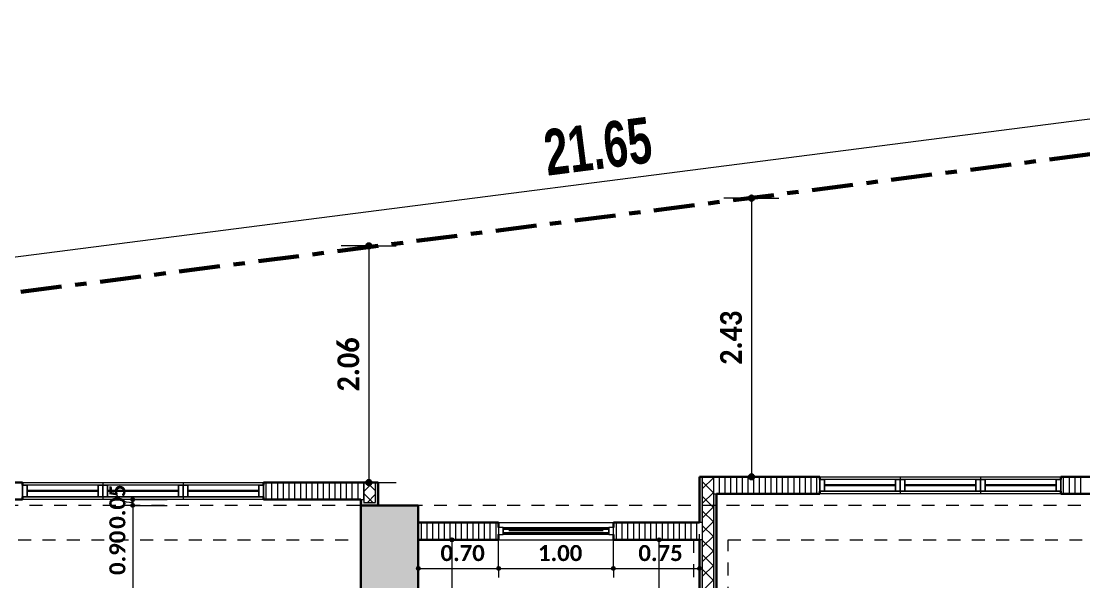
# Model space of a CAD drawing. Header units: metres. Extents: x -144 to 1000, y -717 to 29.
# Drawn here: x 694.62 to 703.88, y -549.04 to -544.15 of the extents above; entities that cross this region are included whole.
import ezdxf

# ---------------------------------------------------------------- set-up
doc = ezdxf.new("R2010")
doc.units = ezdxf.units.M
doc.linetypes.add('basculante modificado', pattern=[0.18, 0.1125, -0.0675])
doc.linetypes.add('Dash Dot 3_16_', pattern=[0.595313, 0.357187, -0.119063, 0, -0.119063])
doc.layers.get('0').update_dxf_attribs({"color": 1})
for name, color, linetype, lineweight in [('A-ANNO-DIMS', 1, 'Continuous', 9), ('A-DETL', 1, 'Continuous', 9), ('A-DETL-GENF', 1, 'Continuous', 9), ('A-GLAZ', 1, 'Continuous', 9), ('A-WALL', 4, 'Continuous', 9), ('S-COLS', 7, 'Continuous', 9), ('S-STRS', 1, 'Continuous', 9)]:
    doc.layers.add(name, color=color, linetype=linetype, lineweight=lineweight)
doc.layers.add('A-WALL-PATT', color=7, linetype='Continuous', lineweight=35, true_color=0x9c9c9c)
doc.styles.add('Britannic Bold_B_1', font='', dxfattribs={"width": 0.7, "height": 0.4})
doc.styles.add('Calibri_B_4', font='calibrib.ttf', dxfattribs={"height": 0.1125})
doc.styles.add('Calibri_B_6', font='calibrib.ttf', dxfattribs={"width": 0.9})
doc.styles.get('Britannic Bold_B_1').set_extended_font_data('Britannic Bold', bold=True)

# ---------------------------------------------------------------- blocks, each defined once
blk = doc.blocks.new('S')
at = {"layer": 'A-ANNO-DIMS', "lineweight": 25, "true_color": 0x0000ff}
h = blk.add_hatch(color=5, dxfattribs=at)
edge = h.paths.add_edge_path()
edge.add_arc((690.253, -484.9204), 0.025, 0, 360)
h = blk.add_hatch(color=5, dxfattribs=at)
edge = h.paths.add_edge_path()
edge.add_arc((686.9174, -485.3364), 0.025, 0, 360)
h = blk.add_hatch(color=5, dxfattribs=at)
edge = h.paths.add_edge_path()
edge.add_arc((686.9174, -487.3986), 0.025, 0, 360)
h = blk.add_hatch(color=5, dxfattribs=at)
edge = h.paths.add_edge_path()
edge.add_arc((690.253, -487.3488), 0.025, 0, 360)
at = {"layer": 'A-ANNO-DIMS', "lineweight": 25}
h = blk.add_hatch(color=256, dxfattribs=at)
edge = h.paths.add_edge_path()
edge.add_arc((684.8601, -487.5486), 0.015, 0, 360)
h = blk.add_hatch(color=256, dxfattribs=at)
edge = h.paths.add_edge_path()
edge.add_arc((684.8601, -487.5986), 0.015, 0, 360)
h = blk.add_hatch(color=256, dxfattribs=at)
edge = h.paths.add_edge_path()
edge.add_arc((684.8601, -487.5986), 0.015, 0, 360)
h = blk.add_hatch(color=256, dxfattribs=at)
edge = h.paths.add_edge_path()
edge.add_arc((687.6428, -487.8986), 0.015, 0, 360)
h = blk.add_hatch(color=256, dxfattribs=at)
edge = h.paths.add_edge_path()
edge.add_arc((689.4487, -487.8986), 0.015, 0, 360)
h = blk.add_hatch(color=256, dxfattribs=at)
edge = h.paths.add_edge_path()
edge.add_arc((687.3494, -488.1482), 0.015, 0, 360)
h = blk.add_hatch(color=256, dxfattribs=at)
edge = h.paths.add_edge_path()
edge.add_arc((688.0494, -488.1482), 0.015, 0, 360)
h = blk.add_hatch(color=256, dxfattribs=at)
edge = h.paths.add_edge_path()
edge.add_arc((688.0494, -488.1482), 0.015, 0, 360)
h = blk.add_hatch(color=256, dxfattribs=at)
edge = h.paths.add_edge_path()
edge.add_arc((689.0494, -488.1482), 0.015, 0, 360)
h = blk.add_hatch(color=256, dxfattribs=at)
edge = h.paths.add_edge_path()
edge.add_arc((689.0494, -488.1482), 0.015, 0, 360)
h = blk.add_hatch(color=256, dxfattribs=at)
edge = h.paths.add_edge_path()
edge.add_arc((689.7994, -488.1482), 0.015, 0, 360)
at = {"layer": 'A-WALL-PATT', "lineweight": 5, "true_color": 0x747474}
blk.add_hatch(color=8, dxfattribs=at).paths.add_polyline_path([(686.9994, -487.5986), (686.9994, -487.3986), (686.9744, -487.3986), (686.9744, -487.5986)])
h = blk.add_hatch(color=8, dxfattribs=at)
h.paths.add_polyline_path([(689.7994, -494.9486), (689.8244, -494.9486), (689.8244, -492.9986), (689.7994, -492.9986), (689.7994, -494.8736)])
h.paths.add_polyline_path([(689.8244, -492.8486), (689.8244, -487.8986), (689.7994, -487.8986), (689.7994, -492.8486)])
h.paths.add_polyline_path([(689.7994, -487.7486), (689.8244, -487.7486), (689.8244, -487.3488), (689.7994, -487.3488), (689.7994, -487.6738)])
at = {"layer": 'A-WALL-PATT', "true_color": 0x747474}
blk.add_hatch(color=8, dxfattribs=at).paths.add_polyline_path([(686.9244, -487.5986), (686.9744, -487.5986), (686.9744, -487.5736), (686.8744, -487.5736), (686.8744, -487.5486), (686.8494, -487.5486), (686.8494, -487.5986), (686.8744, -487.5986)])
h = blk.add_hatch(color=8, dxfattribs=at)
h.paths.add_polyline_path([(689.9494, -494.9486), (689.9494, -493.4986), (689.9244, -493.4986), (689.9244, -494.9486)])
h.paths.add_polyline_path([(689.9494, -493.3486), (689.9494, -491.0486), (689.9244, -491.0486), (689.9244, -493.3486), (689.946, -493.3486)])
h.paths.add_polyline_path([(689.9244, -490.8986), (689.9494, -490.8986), (689.9494, -487.4988), (689.9244, -487.4988), (689.9244, -489.9688)])
at = {"layer": 'S-COLS', "true_color": 0x5b5b5b}
h = blk.add_hatch(color=251, dxfattribs=at)
h.paths.add_polyline_path([(697.4492, -507.3486), (697.4492, -506.4486), (696.9492, -506.4486), (696.9492, -507.3486), (697.3584, -507.3486)])
h.paths.add_polyline_path([(679.2055, -507.3486), (679.6494, -507.3486), (679.6494, -506.4486), (679.1494, -506.4486), (679.1494, -507.3486)])
h.paths.add_polyline_path([(687.3494, -507.3485), (687.3494, -506.4485), (686.8494, -506.4485), (686.8494, -507.3485)])
h.paths.add_polyline_path([(693.5604, -499.6485), (693.6495, -499.6485), (693.6495, -496.4985), (693.1495, -496.4985), (693.1495, -499.6485)])
h.paths.add_polyline_path([(683.4709, -499.6485), (685.0494, -499.6485), (685.049, -499.1486), (683.3492, -499.1486), (683.3492, -496.9986), (685.0495, -496.9986), (685.049, -496.4986), (683.0492, -496.4986), (683.0492, -499.6485), (683.1162, -499.6485)])
h.paths.add_polyline_path([(697.4495, -499.6485), (697.4495, -498.9486), (697.0495, -498.9486), (697.0495, -499.6485)])
h.paths.add_polyline_path([(679.4363, -499.6485), (679.6494, -499.6485), (679.6494, -498.9486), (679.1494, -498.9486), (679.1494, -499.6485), (679.4221, -499.6485)])
h.paths.add_polyline_path([(687.3494, -499.6485), (687.3494, -498.7485), (686.8494, -498.7485), (686.8494, -499.6485)])
h.paths.add_polyline_path([(687.3495, -497.3986), (687.3495, -496.4986), (686.8495, -496.4986), (686.8495, -497.3986)])
h.paths.add_polyline_path([(679.6492, -497.1986), (679.6492, -496.4975), (679.1492, -496.4986), (679.1492, -497.1986), (679.4242, -497.1986)])
h.paths.add_polyline_path([(697.2251, -497.1986), (697.4495, -497.1986), (697.4495, -496.4975), (697.0495, -496.4975), (697.0495, -497.1986)])
h.paths.add_polyline_path([(686.9244, -488.4986), (687.3494, -488.4986), (687.3494, -487.5986), (686.8494, -487.5986), (686.8494, -488.4986)])
h.paths.add_polyline_path([(697.2091, -488.4986), (697.4494, -488.4986), (697.4494, -487.5986), (696.9494, -487.5986), (696.9494, -488.4986)])
h.paths.add_polyline_path([(680.0745, -487.8986), (680.2494, -487.8986), (680.2494, -487.3986), (679.3494, -487.3986), (679.3494, -487.8986), (679.8744, -487.8986)])
at = {"layer": 'A-ANNO-DIMS', "color": 5, "true_color": 0x0000ff}
for p, q in [((678.3298, -486.1415), (699.8052, -483.3777)), ((690.253, -484.9204), (690.013, -484.9204)), ((690.253, -484.9204), (690.253, -487.3488)), ((690.253, -484.9204), (690.493, -484.9204)), ((686.9174, -485.3364), (686.6774, -485.3364)), ((686.9174, -485.3364), (686.9174, -487.3986)), ((686.9174, -485.3364), (687.1574, -485.3364)), ((686.9174, -487.3986), (686.6774, -487.3986)), ((686.9174, -487.3986), (687.1574, -487.3986)), ((690.253, -487.3488), (690.013, -487.3488)), ((690.253, -487.3488), (690.493, -487.3488))]:
    blk.add_line(p, q, dxfattribs=at)
at = {"layer": 'A-ANNO-DIMS'}
for p, q in [((684.8601, -487.5486), (684.7801, -487.5486)), ((684.8601, -487.5486), (684.8601, -487.5986)), ((684.8601, -487.5486), (685.1601, -487.5486)), ((684.8601, -487.5986), (684.7801, -487.5986)), ((684.8601, -487.5986), (684.7801, -487.5986)), ((684.8601, -487.5986), (685.1601, -487.5986)), ((684.8601, -487.5986), (684.8601, -488.4986)), ((684.8601, -487.5986), (685.1601, -487.5986)), ((687.3494, -488.1482), (687.3494, -487.8482)), ((688.0494, -488.1482), (688.0494, -487.8482)), ((688.0494, -488.1482), (688.0494, -487.8482)), ((689.0494, -488.1482), (689.0494, -487.8482)), ((689.0494, -488.1482), (689.0494, -487.8482)), ((689.7994, -488.1482), (689.7994, -487.8482)), ((687.6428, -487.8986), (687.5628, -487.8986)), ((687.6428, -487.8986), (687.6428, -489.0982)), ((687.6428, -487.8986), (687.9428, -487.8986)), ((689.4487, -487.8986), (689.1487, -487.8986)), ((689.4487, -492.8486), (689.4487, -487.8986)), ((689.4487, -487.8986), (689.5287, -487.8986)), ((687.3494, -488.1482), (688.0494, -488.1482)), ((687.3494, -488.1482), (687.3494, -488.2282)), ((688.0494, -488.1482), (688.0494, -488.2282)), ((688.0494, -488.1482), (689.0494, -488.1482)), ((688.0494, -488.1482), (688.0494, -488.2282)), ((689.0494, -488.1482), (689.0494, -488.2282)), ((689.0494, -488.1482), (689.7994, -488.1482)), ((689.0494, -488.1482), (689.0494, -488.2282)), ((689.7994, -488.1482), (689.7994, -488.2282))]:
    blk.add_line(p, q, dxfattribs=at)
at = {"layer": 'A-ANNO-DIMS', "color": 5, "lineweight": 25, "true_color": 0x0000ff}
for centre in [(690.253, -484.9204), (686.9174, -485.3364), (686.9174, -487.3986), (690.253, -487.3488)]:
    blk.add_circle(centre, 0.025, dxfattribs=at)
at = {"layer": 'A-ANNO-DIMS', "lineweight": 25}
for centre in [(684.8601, -487.5486), (684.8601, -487.5986), (684.8601, -487.5986), (687.6428, -487.8986), (689.4487, -487.8986), (687.3494, -488.1482), (688.0494, -488.1482), (688.0494, -488.1482), (689.0494, -488.1482), (689.0494, -488.1482), (689.7994, -488.1482)]:
    blk.add_circle(centre, 0.015, dxfattribs=at)
at = {"layer": 'A-ANNO-DIMS'}
blk.add_ellipse((684.8601, -487.4894), major_axis=(0.1451, 0), ratio=0.579895, start_param=3.141593, end_param=4.712389, dxfattribs=at)
at = {"layer": 'A-DETL', "color": 7, "linetype": 'Dash Dot 3_16_', "lineweight": 70}
blk.add_line((678.3691, -486.447), (699.8445, -483.6833), dxfattribs=at)
at = {"layer": 'A-DETL', "color": 253, "true_color": 0xb6b6b6}
for p, q in [((690.2313, -484.9204), (690.1313, -484.9204)), ((686.9994, -485.3364), (686.8994, -485.3364))]:
    blk.add_line(p, q, dxfattribs=at)
at = {"layer": 'A-DETL', "color": 7, "linetype": 'basculante modificado'}
for p, q in [((686.8367, -487.5986), (680.2494, -487.5986)), ((696.9494, -487.5986), (687.3494, -487.5986)), ((680.2494, -487.8986), (686.8367, -487.8986)), ((687.3494, -487.8986), (689.7493, -487.8986)), ((689.7493, -487.8986), (689.7493, -492.6986)), ((690.0493, -496.4975), (690.0493, -487.8986)), ((690.0493, -487.8986), (696.9494, -487.8986))]:
    blk.add_line(p, q, dxfattribs=at)
at = {"layer": 'A-DETL-GENF', "lineweight": 25}
for p, q in [((690.8494, -487.3738), (690.8894, -487.3738)), ((690.8494, -487.4738), (690.8494, -487.3738)), ((690.8894, -487.3738), (690.8894, -487.4738)), ((691.5094, -487.3738), (691.5494, -487.3738)), ((691.5094, -487.4738), (691.5094, -487.3738)), ((691.5494, -487.3738), (691.5894, -487.3738)), ((691.5494, -487.4738), (691.5494, -487.3738)), ((691.5494, -487.3738), (691.5494, -487.4738)), ((691.5894, -487.3738), (691.5894, -487.4738)), ((692.2094, -487.3738), (692.2494, -487.3738)), ((692.2094, -487.4738), (692.2094, -487.3738)), ((692.2494, -487.3738), (692.2494, -487.4738)), ((692.2494, -487.3738), (692.2894, -487.3738)), ((692.2494, -487.4738), (692.2494, -487.3738)), ((692.2894, -487.3738), (692.2894, -487.4738)), ((692.9094, -487.3738), (692.9494, -487.3738)), ((692.9094, -487.4738), (692.9094, -487.3738)), ((692.9494, -487.3738), (692.9494, -487.4738)), ((683.8994, -487.4236), (683.9394, -487.4236)), ((683.8994, -487.5236), (683.8994, -487.4236)), ((683.9394, -487.4236), (683.9394, -487.5236)), ((684.5594, -487.4236), (684.5994, -487.4236)), ((684.5594, -487.5236), (684.5594, -487.4236)), ((684.5994, -487.4236), (684.6394, -487.4236)), ((684.5994, -487.5236), (684.5994, -487.4236)), ((684.5994, -487.4236), (684.5994, -487.5236)), ((684.6394, -487.4236), (684.6394, -487.5236)), ((685.2594, -487.4236), (685.2994, -487.4236)), ((685.2594, -487.5236), (685.2594, -487.4236)), ((685.2994, -487.4236), (685.2994, -487.5236)), ((685.2994, -487.4236), (685.3394, -487.4236)), ((685.2994, -487.5236), (685.2994, -487.4236)), ((685.3394, -487.4236), (685.3394, -487.5236)), ((685.9594, -487.4236), (685.9994, -487.4236)), ((685.9594, -487.5236), (685.9594, -487.4236)), ((685.9994, -487.4236), (685.9994, -487.5236)), ((690.8894, -487.4738), (690.8494, -487.4738)), ((691.5494, -487.4738), (691.5094, -487.4738)), ((691.5894, -487.4738), (691.5494, -487.4738)), ((692.2494, -487.4738), (692.2094, -487.4738)), ((692.2894, -487.4738), (692.2494, -487.4738)), ((692.9494, -487.4738), (692.9094, -487.4738)), ((683.9394, -487.5236), (683.8994, -487.5236)), ((684.5994, -487.5236), (684.5594, -487.5236)), ((684.6394, -487.5236), (684.5994, -487.5236)), ((685.2994, -487.5236), (685.2594, -487.5236)), ((685.3394, -487.5236), (685.2994, -487.5236)), ((685.9994, -487.5236), (685.9594, -487.5236))]:
    blk.add_line(p, q, dxfattribs=at)
at = {"layer": 'A-DETL-GENF'}
for p, q in [((691.5094, -487.3738), (690.8894, -487.3738)), ((692.2094, -487.3738), (691.5894, -487.3738)), ((692.9094, -487.3738), (692.2894, -487.3738)), ((684.5594, -487.4236), (683.9394, -487.4236)), ((684.5594, -487.4686), (683.9394, -487.4686)), ((684.5594, -487.4786), (683.9394, -487.4786)), ((685.2594, -487.4236), (684.6394, -487.4236)), ((685.2594, -487.4686), (684.6394, -487.4686)), ((685.2594, -487.4786), (684.6394, -487.4786)), ((685.9594, -487.4236), (685.3394, -487.4236)), ((685.9594, -487.4686), (685.3394, -487.4686)), ((685.9594, -487.4786), (685.3394, -487.4786)), ((691.5094, -487.4188), (690.8894, -487.4188)), ((691.5094, -487.4288), (690.8894, -487.4288)), ((691.5094, -487.4738), (690.8894, -487.4738)), ((692.2094, -487.4188), (691.5894, -487.4188)), ((692.2094, -487.4288), (691.5894, -487.4288)), ((692.2094, -487.4738), (691.5894, -487.4738)), ((692.9094, -487.4188), (692.2894, -487.4188)), ((692.9094, -487.4288), (692.2894, -487.4288)), ((692.9094, -487.4738), (692.2894, -487.4738)), ((684.5594, -487.5236), (683.9394, -487.5236)), ((685.2594, -487.5236), (684.6394, -487.5236)), ((685.9594, -487.5236), (685.3394, -487.5236))]:
    blk.add_line(p, q, dxfattribs=at)
at = {"layer": 'A-GLAZ'}
for p, q in [((684.5994, -487.3986), (684.5994, -487.5486)), ((685.2994, -487.3986), (685.2994, -487.5486)), ((690.8494, -487.4738), (690.8494, -487.3738)), ((691.5494, -487.3738), (690.8494, -487.3738)), ((691.5494, -487.3488), (691.5494, -487.4988)), ((691.5494, -487.4738), (691.5494, -487.3738)), ((692.2494, -487.3738), (691.5494, -487.3738)), ((691.5494, -487.4738), (691.5494, -487.3738)), ((692.2494, -487.3488), (692.2494, -487.4988)), ((692.2494, -487.4738), (692.2494, -487.3738)), ((692.2494, -487.4738), (692.2494, -487.3738)), ((692.9494, -487.3738), (692.2494, -487.3738)), ((692.9494, -487.4738), (692.9494, -487.3738)), ((683.8994, -487.5236), (683.8994, -487.4236)), ((684.5994, -487.4236), (683.8994, -487.4236)), ((684.5994, -487.5236), (684.5994, -487.4236)), ((685.2994, -487.4236), (684.5994, -487.4236)), ((684.5994, -487.5236), (684.5994, -487.4236)), ((685.2994, -487.5236), (685.2994, -487.4236)), ((685.2994, -487.5236), (685.2994, -487.4236)), ((685.9994, -487.4236), (685.2994, -487.4236)), ((685.9994, -487.5236), (685.9994, -487.4236)), ((690.8494, -487.4738), (691.5494, -487.4738)), ((691.5494, -487.4738), (692.2494, -487.4738)), ((692.2494, -487.4738), (692.9494, -487.4738)), ((683.8994, -487.5236), (684.5994, -487.5236)), ((684.5994, -487.5236), (685.2994, -487.5236)), ((685.2994, -487.5236), (685.9994, -487.5236)), ((688.0894, -487.7918), (689.0094, -487.7918)), ((689.0094, -487.8518), (688.0894, -487.8518)), ((688.9594, -487.8218), (688.1394, -487.8218))]:
    blk.add_line(p, q, dxfattribs=at)
at = {"layer": 'A-GLAZ', "lineweight": 15}
for p, q in [((688.0894, -487.7918), (688.0494, -487.7918)), ((688.0494, -487.7918), (688.0494, -487.8518)), ((688.0494, -487.8518), (688.0894, -487.8518)), ((688.0894, -487.8518), (688.0894, -487.7918)), ((689.0494, -487.7918), (689.0094, -487.7918)), ((689.0094, -487.7918), (689.0094, -487.8518)), ((689.0094, -487.8518), (689.0494, -487.8518)), ((689.0494, -487.8518), (689.0494, -487.7918))]:
    blk.add_line(p, q, dxfattribs=at)
at = {"layer": 'A-GLAZ', "lineweight": 25}
for p, q in [((689.0094, -487.8068), (688.0894, -487.8068)), ((688.0894, -487.8068), (688.0894, -487.8368)), ((688.0894, -487.8368), (689.0094, -487.8368)), ((689.0094, -487.8368), (689.0094, -487.8068))]:
    blk.add_line(p, q, dxfattribs=at)
at = {"layer": 'A-WALL', "lineweight": 35}
for p, q in [((683.8994, -487.3986), (682.8994, -487.3986)), ((683.8994, -487.4236), (683.8994, -487.3986)), ((686.9994, -487.3986), (685.9994, -487.3986)), ((685.9994, -487.3986), (685.9994, -487.4236)), ((686.9994, -487.5986), (686.9994, -487.3986)), ((689.7994, -487.3488), (689.7994, -487.7486)), ((690.8494, -487.3488), (689.7994, -487.3488)), ((690.8494, -487.3738), (690.8494, -487.3488)), ((694.0994, -487.3488), (692.9494, -487.3488)), ((692.9494, -487.3488), (692.9494, -487.3738)), ((690.8494, -487.4988), (690.8494, -487.4738)), ((692.9494, -487.4738), (692.9494, -487.4988)), ((683.0494, -487.5486), (683.8994, -487.5486)), ((683.8994, -487.5486), (683.8994, -487.5236)), ((685.9994, -487.5236), (685.9994, -487.5486)), ((685.9994, -487.5486), (686.8494, -487.5486)), ((686.8494, -487.5486), (686.8494, -487.5986)), ((689.9494, -490.8986), (689.9494, -487.4988)), ((689.9494, -487.4988), (690.8494, -487.4988)), ((692.9494, -487.4988), (693.9494, -487.4988)), ((686.8494, -487.5986), (686.9994, -487.5986)), ((688.0494, -487.7486), (687.3494, -487.7486)), ((687.3494, -487.7486), (687.3494, -487.8986)), ((688.0494, -487.7918), (688.0494, -487.7486)), ((689.7994, -487.7486), (689.0494, -487.7486)), ((689.0494, -487.7486), (689.0494, -487.7918)), ((688.0494, -487.8986), (688.0494, -487.8518)), ((689.0494, -487.8518), (689.0494, -487.8986)), ((687.3494, -487.8986), (688.0494, -487.8986)), ((689.0494, -487.8986), (689.7994, -487.8986)), ((689.7994, -487.8986), (689.7994, -488.798))]:
    blk.add_line(p, q, dxfattribs=at)
at = {"layer": 'A-WALL'}
for p, q in [((683.8994, -487.3986), (685.9994, -487.3986)), ((686.8744, -487.3986), (686.8744, -487.5736)), ((686.9744, -487.3986), (686.9744, -487.5736)), ((689.8244, -487.3488), (689.8244, -494.9736)), ((689.9244, -494.9736), (689.9244, -487.3488)), ((690.8494, -487.3488), (692.9494, -487.3488)), ((685.9994, -487.5486), (683.8994, -487.5486)), ((686.8494, -487.5486), (686.8744, -487.5486)), ((686.8744, -487.5736), (686.9744, -487.5736)), ((689.9244, -487.4988), (689.9494, -487.4988)), ((692.9494, -487.4988), (690.8494, -487.4988)), ((688.0494, -487.7486), (689.0494, -487.7486)), ((689.8244, -487.7486), (689.7994, -487.7486)), ((689.8244, -487.8986), (689.7994, -487.8986))]:
    blk.add_line(p, q, dxfattribs=at)
at = {"layer": 'A-WALL-PATT', "color": 8, "lineweight": 5, "true_color": 0x727272}
for p, q in [((686.024, -487.5486), (686.024, -487.3986)), ((686.074, -487.5486), (686.074, -487.3986)), ((686.124, -487.5486), (686.124, -487.3986)), ((686.174, -487.5486), (686.174, -487.3986)), ((686.224, -487.5486), (686.224, -487.3986)), ((686.274, -487.5486), (686.274, -487.3986)), ((686.324, -487.5486), (686.324, -487.3986)), ((686.374, -487.5486), (686.374, -487.3986)), ((686.424, -487.5486), (686.424, -487.3986)), ((686.474, -487.5486), (686.474, -487.3986)), ((686.524, -487.5486), (686.524, -487.3986)), ((686.574, -487.5486), (686.574, -487.3986)), ((686.624, -487.5486), (686.624, -487.3986)), ((686.674, -487.5486), (686.674, -487.3986)), ((686.724, -487.5486), (686.724, -487.3986)), ((686.774, -487.5486), (686.774, -487.3986)), ((686.824, -487.5486), (686.824, -487.3986)), ((686.874, -487.5486), (686.874, -487.3986)), ((689.9244, -487.4988), (689.9244, -487.3488)), ((689.9744, -487.4988), (689.9744, -487.3488)), ((690.0244, -487.4988), (690.0244, -487.3488)), ((690.0744, -487.4988), (690.0744, -487.3488)), ((690.1244, -487.4988), (690.1244, -487.3488)), ((690.1744, -487.4988), (690.1744, -487.3488)), ((690.2244, -487.4988), (690.2244, -487.3488)), ((690.2744, -487.4988), (690.2744, -487.3488)), ((690.3244, -487.4988), (690.3244, -487.3488)), ((690.3744, -487.4988), (690.3744, -487.3488)), ((690.4244, -487.4988), (690.4244, -487.3488)), ((690.4744, -487.4988), (690.4744, -487.3488)), ((690.5244, -487.4988), (690.5244, -487.3488)), ((690.5744, -487.4988), (690.5744, -487.3488)), ((690.6244, -487.4988), (690.6244, -487.3488)), ((690.6744, -487.4988), (690.6744, -487.3488)), ((690.7244, -487.4988), (690.7244, -487.3488)), ((690.7744, -487.4988), (690.7744, -487.3488)), ((690.8244, -487.4988), (690.8244, -487.3488)), ((692.9744, -487.4988), (692.9744, -487.3488)), ((693.0244, -487.4988), (693.0244, -487.3488)), ((693.0744, -487.4988), (693.0744, -487.3488)), ((693.1244, -487.4988), (693.1244, -487.3488)), ((687.374, -487.7486), (687.374, -487.8985)), ((687.424, -487.7486), (687.424, -487.8985)), ((687.474, -487.7486), (687.474, -487.8985)), ((687.524, -487.7486), (687.524, -487.8985)), ((687.574, -487.7486), (687.574, -487.8984)), ((687.624, -487.7486), (687.624, -487.8984)), ((687.674, -487.7486), (687.674, -487.8984)), ((687.724, -487.7486), (687.724, -487.8983)), ((687.774, -487.7486), (687.774, -487.8983)), ((687.824, -487.7486), (687.824, -487.8983)), ((687.874, -487.7486), (687.874, -487.8983)), ((687.924, -487.7486), (687.924, -487.8982)), ((687.974, -487.7486), (687.974, -487.8982)), ((688.024, -487.7486), (688.024, -487.8982)), ((689.074, -487.7486), (689.074, -487.8986)), ((689.124, -487.7486), (689.124, -487.8986)), ((689.174, -487.7486), (689.174, -487.8986)), ((689.224, -487.7486), (689.224, -487.8986)), ((689.274, -487.7486), (689.274, -487.8986)), ((689.324, -487.7486), (689.324, -487.8986)), ((689.374, -487.7486), (689.374, -487.8986)), ((689.424, -487.7486), (689.424, -487.8986)), ((689.474, -487.7486), (689.474, -487.8986)), ((689.524, -487.7486), (689.524, -487.8986)), ((689.574, -487.7486), (689.574, -487.8986)), ((689.624, -487.7486), (689.624, -487.8986)), ((689.674, -487.7486), (689.674, -487.8986)), ((689.724, -487.7486), (689.724, -487.8986)), ((689.774, -487.7486), (689.774, -487.8986)), ((689.824, -487.7486), (689.824, -487.8982))]:
    blk.add_line(p, q, dxfattribs=at)
at = {"layer": 'A-WALL-PATT', "color": 1, "lineweight": 5, "true_color": 0xff0000}
for p, q in [((686.8744, -487.4775), (686.9534, -487.3986)), ((686.9744, -487.4691), (686.9039, -487.3986)), ((689.8244, -487.455), (689.9244, -487.355)), ((689.9244, -487.4916), (689.8244, -487.3916)), ((689.9244, -487.3644), (689.9089, -487.3488)), ((686.9516, -487.5736), (686.8744, -487.4963)), ((689.8244, -487.5822), (689.9244, -487.4822)), ((686.9057, -487.5736), (686.9744, -487.5048)), ((689.9244, -487.6189), (689.8244, -487.5189)), ((689.8244, -487.7095), (689.9244, -487.6095)), ((689.9244, -487.7462), (689.8244, -487.6462)), ((689.8244, -487.8368), (689.9244, -487.7368)), ((689.9244, -487.8735), (689.8244, -487.7735)), ((689.8244, -487.9641), (689.9244, -487.8641)), ((689.9244, -488.0008), (689.8244, -487.9008)), ((689.8244, -488.0914), (689.9244, -487.9914)), ((689.9244, -488.128), (689.8244, -488.028)), ((689.8244, -488.2186), (689.9244, -488.1186)), ((689.9244, -488.2553), (689.8244, -488.1553)), ((689.8244, -488.3459), (689.9244, -488.2459))]:
    blk.add_line(p, q, dxfattribs=at)
at = {"layer": 'S-COLS', "lineweight": 35}
for p, q in [((687.3494, -487.5986), (686.8494, -487.5986)), ((686.8494, -487.5986), (686.8494, -488.4986)), ((687.3494, -488.4986), (687.3494, -487.5986))]:
    blk.add_line(p, q, dxfattribs=at)
at = {"layer": 'S-STRS'}
blk.add_line((688.0494, -487.8982), (689.0494, -487.8982), dxfattribs=at)
at = {"layer": 'A-ANNO-DIMS', "color": 5, "true_color": 0x0000ff, "attachment_point": 1}
for s, insert, char_height, width, rotation, line_spacing_factor, style in [('21.65', (688.4237, -484.3282), 0.4, 1.400284, 7.33333, 1.000203, 'Britannic Bold_B_1'), ('2.43', (689.9796, -486.373), 0.19, 0.572076, 90, 1.158048, 'Calibri_B_6'), ('2.06', (686.6441, -486.6058), 0.19, 0.572076, 90, 1.158048, 'Calibri_B_6')]:
    blk.add_mtext(s, dxfattribs=dict(at, insert=insert, char_height=char_height, width=width, rotation=rotation, line_spacing_factor=line_spacing_factor, style=style))
at = {"layer": 'A-ANNO-DIMS', "char_height": 0.14, "width": 0.376134, "attachment_point": 1, "rotation": 90, "line_spacing_factor": 1.158048, "style": 'Calibri_B_4'}
for s, insert in [('0.05', (684.6561, -487.8028)), ('0.90', (684.6561, -488.2053))]:
    blk.add_mtext(s, dxfattribs=dict(at, insert=insert))
at = {"layer": 'A-ANNO-DIMS', "char_height": 0.14, "width": 0.376134, "attachment_point": 1, "line_spacing_factor": 1.158048, "style": 'Calibri_B_4'}
for s, insert in [('0.70', (687.5427, -487.9441)), ('1.00', (688.3927, -487.9441)), ('0.75', (689.2677, -487.9441))]:
    blk.add_mtext(s, dxfattribs=dict(at, insert=insert))

msp = doc.modelspace()

# ---------------------------------------------------------------- block references
at = {"color": 3}
msp.add_blockref('S', (10.7329, -60.7772), dxfattribs=at)

doc.saveas('drawing.dxf')
